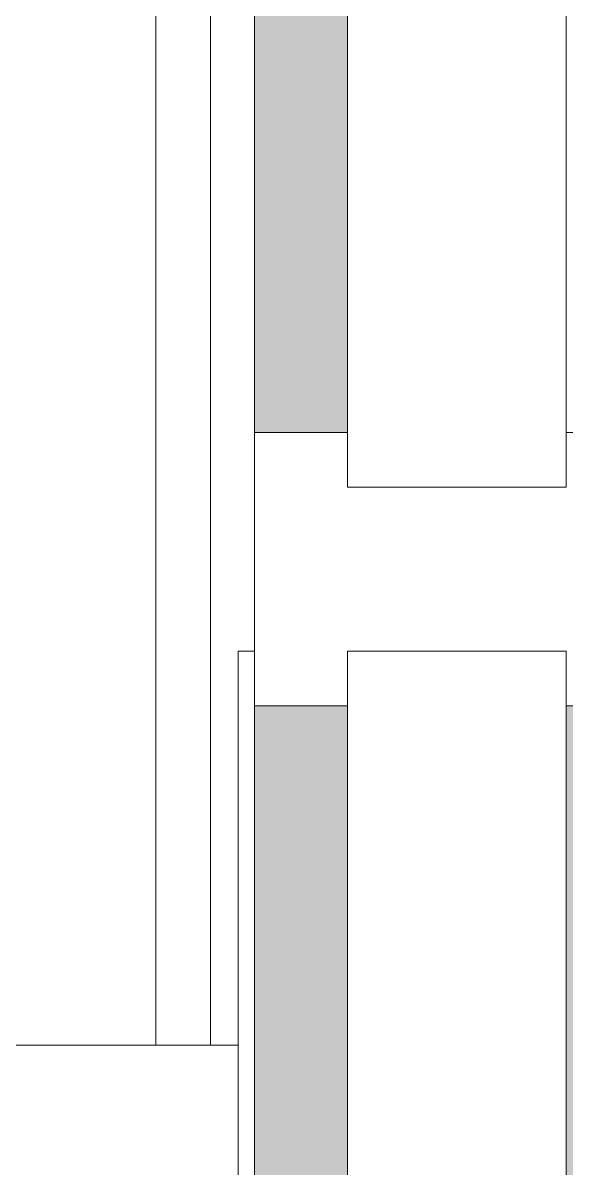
# Model space of a CAD drawing. Header units: millimetres. Extents: x -249154 to 415037, y -45458 to 354837.
# Drawn here: x 3876.5 to 3975.8, y 96826.7 to 97036.1 of the extents above; entities that cross this region are included whole.
import ezdxf

# ---------------------------------------------------------------- set-up
doc = ezdxf.new("R2010")
doc.units = ezdxf.units.MM
for name, color, linetype, lineweight in [('A-DETL-GENF', 7, 'Continuous', 9), ('A-GLAZ-CURT', 7, 'Continuous', 9), ('A-GLAZ-CURT-2', 7, 'Continuous', 20), ('A-GLAZ-CWMG', 7, 'Continuous', 9), ('A-GLAZ-CWMG-1', 7, 'Continuous', 20)]:
    doc.layers.add(name, color=color, linetype=linetype, lineweight=lineweight)
doc.layers.add('A-DOOR-1', color=7, linetype='Continuous', lineweight=5, true_color=0xc0c0c0)

# ---------------------------------------------------------------- blocks, each defined once
blk = doc.blocks.new('Прямоугольный импост - Импост структурный с накладкой - 170мм-23186685-Объем проектирования 1 этажа')
at = {"layer": 'A-GLAZ-CWMG'}
for p, q in [((3836.12, 17663.12), (3836.12, 19082.12)), ((3846.12, 17663.12), (3846.12, 19082.12))]:
    blk.add_line(p, q, dxfattribs=at)
blk = doc.blocks.new('Системная панель - Стекло - 40мм-V190-Объем проектирования 1 этажа')
at = {"layer": 'A-GLAZ-CURT-2'}
for p, q in [((285, 40), (-285, 40)), ((285, 0), (285, 40)), ((-285, 0), (285, 0))]:
    blk.add_line(p, q, dxfattribs=at)
blk = doc.blocks.new('Прямоугольный импост - Импост структурный с накладкой - 190мм-V191-Объем проектирования 1 этажа')
at = {"layer": 'A-GLAZ-CWMG'}
blk.add_hatch(color=256, dxfattribs=at).paths.add_polyline_path([(3861.12, 17775.12), (3871.12, 17775.12), (3871.12, 18325.12), (3854.12, 18325.12), (3854.12, 17775.12)])
blk.add_line((3854.12, 17775.12), (3854.12, 18325.12), dxfattribs=at)
blk = doc.blocks.new('Дверь_Витражная_СКБ_2Ст - ВН-1_ ДВН_ДАО_Главный вход_1800 в свету 4-31912968-Объем проектирования 1 этажа')
at = {"layer": 'A-DETL-GENF'}
for p, q in [((-885, -20), (-885, -17)), ((-885, -17), (-885, -20)), ((-777, -20), (-885, -20)), ((-885, -20), (-777, -20)), ((-768, -20), (-813, -20)), ((-813, -1020), (-813, -20)), ((-768, -20), (-813, -20)), ((-813, -20), (-813, -1020))]:
    blk.add_line(p, q, dxfattribs=at)
at = {"layer": 'A-DOOR-1'}
for p, q in [((-885, 40), (-777, 40)), ((-885, 0), (-885, 40)), ((-777, 0), (-885, 0))]:
    blk.add_line(p, q, dxfattribs=at)
blk = doc.blocks.new('Прямоугольный импост - Импост структурный с накладкой - 190мм-23933759-Объем проектирования 1 этажа')
at = {"layer": 'A-GLAZ-CWMG'}
for points in [[(3861.12, 17550.12), (3871.12, 17550.12), (3871.12, 17725.12), (3854.12, 17725.12), (3854.12, 17550.12)], [(4031.12, 17550.12), (4061.12, 17550.12), (4060, 17725.12), (3911.12, 17725.12), (3911.12, 17550.12), (4006.12, 17550.12)], [(3911.12, 17550.12), (3910, 17627.12), (3871.12, 17627.12), (3871.12, 17550.12), (3910, 17550.12)]]:
    blk.add_hatch(color=256, dxfattribs=at).paths.add_polyline_path(points)
for p, q in [((3854.12, 17550.12), (3854.12, 17725.12)), ((4061.12, 17550.12), (4061.12, 17725.12)), ((3871.12, 17550.12), (3871.12, 17627.12)), ((3911.12, 17550.12), (3911.12, 17627.12))]:
    blk.add_line(p, q, dxfattribs=at)
blk = doc.blocks.new('Прямоугольный импост - Импост структурный с накладкой - 190мм-23933741-Объем проектирования 1 этажа')
at = {"layer": 'A-GLAZ-CWMG-1'}
for p, q in [((-25, 0), (-25, 17)), ((-25, 17), (25, 17)), ((25, 17), (25, 0)), ((-15, 0), (-25, 0)), ((-15, -40), (-15, 0)), ((-25, -190), (-25, -40)), ((-25, -40), (-15, -40)), ((25, -40), (25, -190)), ((25, -190), (-25, -190))]:
    blk.add_line(p, q, dxfattribs=at)
blk = doc.blocks.new('1floor')
at = {"layer": 'A-DOOR-1', "rotation": 269.9999999999999}
blk.add_blockref('Дверь_Витражная_СКБ_2Ст - ВН-1_ ДВН_ДАО_Главный вход_1800 в свету 4-31912968-Объем проектирования 1 этажа', (3871.12, 16850.12), dxfattribs=at)
at = {"layer": 'A-GLAZ-CURT', "rotation": 269.9999999999999}
blk.add_blockref('Системная панель - Стекло - 40мм-V190-Объем проектирования 1 этажа', (3871.12, 18050.12), dxfattribs=at)
at = {"layer": 'A-GLAZ-CWMG'}
for name in ['Прямоугольный импост - Импост структурный с накладкой - 170мм-23186685-Объем проектирования 1 этажа', 'Прямоугольный импост - Импост структурный с накладкой - 190мм-V191-Объем проектирования 1 этажа', 'Прямоугольный импост - Импост структурный с накладкой - 190мм-23933759-Объем проектирования 1 этажа']:
    blk.add_blockref(name, (0, 0), dxfattribs=at)
at = {"layer": 'A-GLAZ-CWMG', "extrusion": (0, 0, -1), "rotation": 270.0000000000001}
blk.add_blockref('Прямоугольный импост - Импост структурный с накладкой - 190мм-23933741-Объем проектирования 1 этажа', (-3871.12, 17750.12), dxfattribs=at)

msp = doc.modelspace()

# ---------------------------------------------------------------- block references
msp.add_blockref('1floor', (64.7, 79186.05))

doc.saveas('drawing.dxf')
